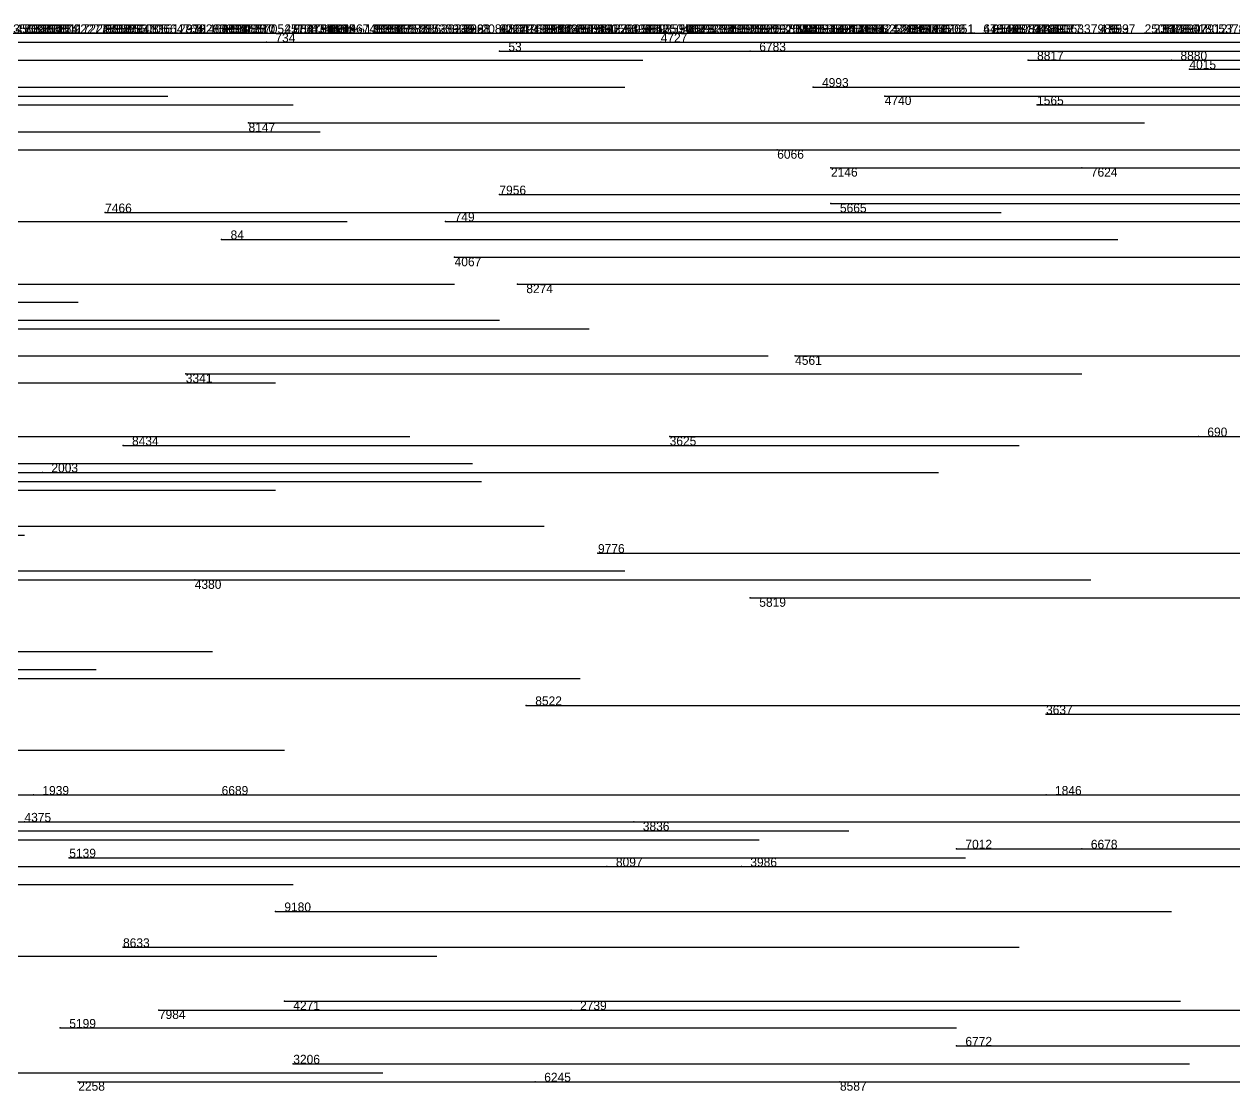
# Model space of a CAD drawing. Extents: x 0 to 1.1, y 0 to 1.
# Drawn here: x 0.86 to 0.995, y 0.882 to 1.001 of the extents above; entities that cross this region are included whole.
import ezdxf

# ---------------------------------------------------------------- set-up
doc = ezdxf.new("R2010")
doc.units = 0
for name, color, linetype in [('Normals', 1, 'CONTINUOUS'), ('Source_points', 5, 'CONTINUOUS'), ('Text', 3, 'CONTINUOUS')]:
    doc.layers.add(name, color=color, linetype=linetype)

msp = doc.modelspace()

# ---------------------------------------------------------------- linework, layer by layer
at = {"layer": 'Normals', "color": 1}
for p, q in [((0.76, 1, 0.857), (0.86, 1, 0.857)), ((0.76, 1, 0.97), (0.86, 1, 0.97)), ((0.761, 1, 0.921), (0.861, 1, 0.921)), ((0.761, 1, 0.981), (0.861, 1, 0.981)), ((0.762, 1, 0.28), (0.862, 1, 0.28)), ((0.763, 1, 0.255), (0.863, 1, 0.255)), ((0.763, 1, 0.711), (0.863, 1, 0.711)), ((0.763, 1, 0.591), (0.863, 1, 0.591)), ((0.765, 1, 0.464), (0.865, 1, 0.464)), ((0.765, 1, 0.392), (0.865, 1, 0.392)), ((0.765, 1, 0.126), (0.865, 1, 0.126)), ((0.768, 1, 0.724), (0.868, 1, 0.724)), ((0.769, 1, 0.577), (0.869, 1, 0.577)), ((0.77, 1, 0.086), (0.87, 1, 0.086)), ((0.771, 1, 0.78), (0.871, 1, 0.78)), ((0.771, 1, 0.105), (0.871, 1, 0.105)), ((0.772, 1, 0.887), (0.872, 1, 0.887)), ((0.773, 1, 0.76), (0.873, 1, 0.76)), ((0.773, 1, 0.01), (0.873, 1, 0.01)), ((0.775, 1, 0.089), (0.875, 1, 0.089)), ((0.778, 1, 0.507), (0.878, 1, 0.507)), ((0.779, 1, 0.237), (0.879, 1, 0.237)), ((0.779, 1, 0.658), (0.879, 1, 0.658)), ((0.78, 1, 0.925), (0.88, 1, 0.925)), ((0.78, 1, 0.77), (0.88, 1, 0.77)), ((0.781, 1, 0.554), (0.881, 1, 0.554)), ((0.783, 1, 0.204), (0.883, 1, 0.204)), ((0.785, 1, 0.681), (0.885, 1, 0.681)), ((0.785, 1, 0.074), (0.885, 1, 0.074)), ((0.785, 1, 0.352), (0.885, 1, 0.352)), ((0.785, 1, 0.998), (0.885, 1, 0.998)), ((0.787, 1, 0.183), (0.887, 1, 0.183)), ((0.787, 1, 0.122), (0.887, 1, 0.122)), ((0.788, 1, 0.175), (0.888, 1, 0.175)), ((0.789, 1, 0.555), (0.889, 1, 0.555)), ((0.789, 1, 0.186), (0.889, 1, 0.186)), ((0.791, 1, 0.533), (0.891, 1, 0.533)), ((0.791, 1, 0.679), (0.891, 1, 0.679)), ((0.792, 1, 0.484), (0.892, 1, 0.484)), ((0.793, 1, 0.9), (0.893, 1, 0.9)), ((0.793, 1, 0.161), (0.893, 1, 0.161)), ((0.794, 1, 0.052), (0.894, 1, 0.052)), ((0.794, 1, 0.387), (0.894, 1, 0.387)), ((0.794, 1, 0.425), (0.894, 1, 0.425)), ((0.794, 1, 0.747), (0.894, 1, 0.747)), ((0.795, 1, 0.404), (0.895, 1, 0.404)), ((0.795, 1, 0.017), (0.895, 1, 0.017)), ((0.796, 1, 0.502), (0.896, 1, 0.502)), ((0.797, 1, 0.424), (0.897, 1, 0.424)), ((0.797, 1, 0.039), (0.897, 1, 0.039)), ((0.797, 1, 0.558), (0.897, 1, 0.558)), ((0.798, 1, 0.571), (0.898, 1, 0.571)), ((0.798, 1, 0.917), (0.898, 1, 0.917)), ((0.799, 1, 0.252), (0.899, 1, 0.252)), ((0.8, 1, 0.909), (0.9, 1, 0.909)), ((0.8, 1, 0.984), (0.9, 1, 0.984)), ((0.801, 1, 0.831), (0.901, 1, 0.831)), ((0.801, 1, 0.035), (0.901, 1, 0.035)), ((0.802, 1, 0.346), (0.902, 1, 0.346)), ((0.803, 1, 0.168), (0.903, 1, 0.168)), ((0.803, 1, 0.984), (0.903, 1, 0.984)), ((0.804, 1, 0.355), (0.904, 1, 0.355)), ((0.804, 1, 0.971), (0.904, 1, 0.971)), ((0.805, 1, 0.783), (0.905, 1, 0.783)), ((0.805, 1, 0.892), (0.905, 1, 0.892)), ((0.805, 1, 0.988), (0.905, 1, 0.988)), ((0.805, 1, 0.414), (0.905, 1, 0.414)), ((0.805, 1, 0.173), (0.905, 1, 0.173)), ((0.805, 1, 0.744), (0.905, 1, 0.744)), ((0.805, 1, 0.969), (0.905, 1, 0.969)), ((0.806, 1, 0.631), (0.906, 1, 0.631)), ((0.807, 1, 0.505), (0.907, 1, 0.505)), ((0.809, 1, 0.633), (0.909, 1, 0.633)), ((0.81, 1, 0.617), (0.91, 1, 0.617)), ((0.811, 1, 0.674), (0.911, 1, 0.674)), ((0.811, 1, 0.713), (0.911, 1, 0.713)), ((0.812, 1, 0.732), (0.912, 1, 0.732)), ((0.812, 1, 0.136), (0.912, 1, 0.136)), ((0.813, 1, 0.78), (0.913, 1, 0.78)), ((0.813, 1, 0.1), (0.913, 1, 0.1)), ((0.814, 1, 0.285), (0.914, 1, 0.285)), ((0.815, 1, 0.548), (0.915, 1, 0.548)), ((0.815, 1, 0.743), (0.915, 1, 0.743)), ((0.816, 1, 0.431), (0.916, 1, 0.431)), ((0.816, 1, 0.236), (0.916, 1, 0.236)), ((0.816, 1, 0.107), (0.916, 1, 0.107)), ((0.816, 1, 0.994), (0.916, 1, 0.994)), ((0.817, 1, 0.128), (0.917, 1, 0.128)), ((0.817, 1, 0.122), (0.917, 1, 0.122)), ((0.818, 1, 0.342), (0.918, 1, 0.342)), ((0.819, 1, 0.439), (0.919, 1, 0.439)), ((0.822, 1, 0.254), (0.922, 1, 0.254)), ((0.822, 1, 0.913), (0.922, 1, 0.913)), ((0.823, 1, 0.55), (0.922, 1, 0.55)), ((0.824, 1, 0.275), (0.924, 1, 0.275)), ((0.825, 1, 0.919), (0.925, 1, 0.919)), ((0.826, 1, 0.239), (0.926, 1, 0.239)), ((0.826, 1, 0.871), (0.926, 1, 0.871)), ((0.826, 1, 0.096), (0.926, 1, 0.096)), ((0.827, 1, 0.474), (0.926, 1, 0.474)), ((0.828, 1, 0.331), (0.928, 1, 0.331)), ((0.829, 1, 0.636), (0.929, 1, 0.636)), ((0.829, 1, 0.286), (0.929, 1, 0.286)), ((0.83, 1, 0.728), (0.93, 1, 0.728)), ((0.83, 1, 0.182), (0.93, 1, 0.182)), ((0.831, 1, 0.092), (0.931, 1, 0.092)), ((0.832, 1, 0.725), (0.931, 1, 0.725)), ((0.833, 1, 0.627), (0.933, 1, 0.627)), ((0.833, 1, 0.033), (0.933, 1, 0.033)), ((0.834, 1, 0.838), (0.934, 1, 0.838)), ((0.835, 1, 0.809), (0.935, 1, 0.809)), ((0.836, 1, 0.086), (0.936, 1, 0.086)), ((0.836, 1, 0.18), (0.936, 1, 0.18)), ((0.838, 1, 0.9), (0.938, 1, 0.9)), ((0.838, 1, 0.429), (0.938, 1, 0.429)), ((0.838, 1, 0.104), (0.938, 1, 0.104)), ((0.838, 1, 0.607), (0.938, 1, 0.607)), ((0.839, 1, 0.067), (0.939, 1, 0.067)), ((0.839, 1, 0.42), (0.939, 1, 0.42)), ((0.839, 1, 0.143), (0.939, 1, 0.143)), ((0.839, 1, 0.208), (0.939, 1, 0.208)), ((0.84, 1, 0.727), (0.94, 1, 0.727)), ((0.841, 1, 0.658), (0.941, 1, 0.658)), ((0.841, 1, 0.714), (0.941, 1, 0.714)), ((0.844, 1, 0.778), (0.944, 1, 0.778)), ((0.844, 1, 0.279), (0.944, 1, 0.279)), ((0.846, 1, 0.706), (0.946, 1, 0.706)), ((0.846, 1, 0.539), (0.946, 1, 0.539)), ((0.846, 0.999), (0.946, 0.999)), ((0.847, 1, 0.911), (0.947, 1, 0.911)), ((0.848, 1, 0.579), (0.948, 1, 0.579)), ((0.848, 1, 0.793), (0.948, 1, 0.793)), ((0.85, 1, 0.659), (0.95, 1, 0.659)), ((0.851, 1, 0.255), (0.951, 1, 0.255)), ((0.852, 1, 0.157), (0.952, 1, 0.157)), ((0.853, 1, 0.325), (0.953, 1, 0.325)), ((0.853, 1, 0.913), (0.953, 1, 0.913)), ((0.853, 1, 0.409), (0.953, 1, 0.409)), ((0.855, 1, 0.128), (0.955, 1, 0.128)), ((0.855, 1, 0.664), (0.955, 1, 0.664)), ((0.855, 1, 1), (0.955, 1, 1)), ((0.856, 1, 0.314), (0.956, 1, 0.314)), ((0.857, 1, 0.547), (0.957, 1, 0.547)), ((0.857, 1, 0.585), (0.957, 1, 0.585)), ((0.859, 1, 0.396), (0.959, 1, 0.396)), ((0.859, 1, 0.002), (0.959, 1, 0.002)), ((0.86, 1, 0.092), (0.96, 1, 0.092)), ((0.86, 1, 0.117), (0.96, 1, 0.117)), ((0.86, 1, 0.43), (0.96, 1, 0.43)), ((0.86, 1, 0.319), (0.96, 1, 0.319)), ((0.862, 1, 0.512), (0.962, 1, 0.512)), ((0.862, 1, 0.332), (0.962, 1, 0.332)), ((0.862, 1, 0.524), (0.962, 1, 0.524)), ((0.863, 1, 0.492), (0.963, 1, 0.492)), ((0.863, 1, 0.598), (0.963, 1, 0.598)), ((0.863, 1, 0.302), (0.963, 1, 0.302)), ((0.865, 1, 0.287), (0.965, 1, 0.287)), ((0.867, 1, 0.742), (0.967, 1, 0.742)), ((0.867, 1, 0.867), (0.967, 1, 0.867)), ((0.868, 1, 0.807), (0.968, 1, 0.807)), ((0.868, 1, 0.561), (0.968, 1, 0.561)), ((0.869, 1, 0.697), (0.969, 1, 0.697)), ((0.869, 1, 0.315), (0.969, 1, 0.315)), ((0.87, 1, 0.374), (0.97, 1, 0.374)), ((0.87, 1, 0.279), (0.97, 1, 0.279)), ((0.87, 1, 0.437), (0.97, 1, 0.437)), ((0.871, 1, 0.003), (0.971, 1, 0.003)), ((0.872, 1, 0.722), (0.972, 1, 0.722)), ((0.873, 1, 0.092), (0.973, 1, 0.092)), ((0.873, 1, 0.13), (0.973, 1, 0.13)), ((0.875, 1, 0.827), (0.975, 1, 0.827)), ((0.877, 1, 0.682), (0.977, 1, 0.682)), ((0.877, 1, 0.36), (0.977, 1, 0.36)), ((0.878, 1, 0.588), (0.978, 1, 0.588)), ((0.879, 1, 0.949), (0.979, 1, 0.949)), ((0.88, 1, 0.224), (0.98, 1, 0.224)), ((0.88, 1, 0.842), (0.98, 1, 0.842)), ((0.881, 1, 0.927), (0.981, 1, 0.927)), ((0.882, 1, 0.714), (0.982, 1, 0.714)), ((0.882, 1, 0.238), (0.982, 1, 0.238)), ((0.882, 1, 0.163), (0.982, 1, 0.163)), ((0.882, 1, 0.123), (0.982, 1, 0.123)), ((0.883, 1, 0.595), (0.983, 1, 0.595)), ((0.883, 1, 0.957), (0.983, 1, 0.957)), ((0.884, 1, 0.291), (0.984, 1, 0.291)), ((0.884, 1, 0.613), (0.984, 1, 0.613)), ((0.885, 1, 0.127), (0.985, 1, 0.127)), ((0.885, 1, 0.751), (0.985, 1, 0.751)), ((0.887, 0.999), (0.987, 0.999)), ((0.888, 1, 0.764), (0.988, 1, 0.764)), ((0.888, 1, 0.258), (0.988, 1, 0.258)), ((0.889, 1, 0.278), (0.989, 1, 0.278)), ((0.889, 1, 0.547), (0.989, 1, 0.547)), ((0.89, 1, 0.086), (0.99, 1, 0.086)), ((0.891, 1, 0.849), (0.991, 1, 0.849)), ((0.892, 1, 0.421), (0.992, 1, 0.421)), ((0.892, 1, 0.167), (0.992, 1, 0.167)), ((0.892, 1, 0.247), (0.992, 1, 0.247)), ((0.893, 1, 0.768), (0.993, 1, 0.768)), ((0.893, 1, 0.253), (0.993, 1, 0.253)), ((0.893, 1, 0.019), (0.993, 1, 0.019)), ((0.893, 1, 0.513), (0.993, 1, 0.513)), ((0.894, 1, 0.678), (0.994, 1, 0.678)), ((0.894, 1, 0.29), (0.994, 1, 0.29)), ((0.894, 1, 0.518), (0.994, 1, 0.518)), ((0.894, 1, 0.634), (0.994, 1, 0.634)), ((0.894, 1, 0.34), (0.994, 1, 0.34)), ((0.897, 1, 0.187), (0.997, 1, 0.187)), ((0.898, 1, 0.634), (0.998, 1, 0.634)), ((0.898, 1, 0.733), (0.998, 1, 0.733)), ((0.898, 1, 0.441), (0.998, 1, 0.441)), ((0.899, 1, 0.786), (0.999, 1, 0.786)), ((0.899, 1, 0.15), (0.999, 1, 0.15)), ((0.899, 1, 0.309), (0.999, 1, 0.309)), ((0.899, 1, 0.252), (0.999, 1, 0.252)), ((0.899, 1, 0.447), (0.999, 1, 0.447)), ((0.9, 1, 0.489), (1, 1, 0.489)), ((0.901, 1, 0.086), (1.001, 1, 0.086)), ((0.902, 1, 0.45), (1.002, 1, 0.45)), ((0.902, 1, 0.592), (1.002, 1, 0.592)), ((0.903, 1, 0.427), (1.003, 1, 0.427)), ((0.903, 1, 0.864), (1.004, 1, 0.864)), ((0.904, 1, 0.73), (1.004, 1, 0.73)), ((0.906, 1, 0.875), (1.006, 1, 0.875)), ((0.906, 1, 0.571), (1.006, 1, 0.571)), ((0.907, 1, 0.263), (1.007, 1, 0.263)), ((0.908, 1, 0.817), (1.008, 1, 0.817)), ((0.908, 1, 0.226), (1.008, 1, 0.226)), ((0.908, 1, 0.085), (1.008, 1, 0.085)), ((0.909, 1, 0.523), (1.009, 1, 0.523)), ((0.909, 1, 0.77), (1.009, 1, 0.77)), ((0.911, 1, 0.866), (1.011, 1, 0.866)), ((0.912, 1, 0.836), (1.012, 1, 0.836)), ((0.912, 1, 0.46), (1.012, 1, 0.46)), ((0.913, 1, 0.491), (1.013, 1, 0.491)), ((0.913, 1, 0.712), (1.013, 1, 0.712)), ((0.913, 1, 0.37), (1.013, 1, 0.37)), ((0.914, 1, 0.271), (1.014, 1, 0.271)), ((0.915, 1, 0.545), (1.016, 1, 0.545)), ((0.916, 1, 0.427), (1.016, 1, 0.427)), ((0.916, 1, 0.197), (1.016, 1, 0.197)), ((0.917, 1, 0.309), (1.018, 1, 0.309)), ((0.917, 1, 0.971), (1.017, 1, 0.971)), ((0.917, 1, 0.572), (1.017, 1, 0.572)), ((0.917, 1, 0.7), (1.018, 1, 0.7)), ((0.918, 1, 0.118), (1.018, 1, 0.118)), ((0.918, 1, 0.309), (1.018, 1, 0.309)), ((0.918, 1, 0.861), (1.018, 1, 0.861)), ((0.918, 1, 0.408), (1.018, 1, 0.408)), ((0.918, 1, 0.149), (1.018, 1, 0.149)), ((0.919, 1, 0.803), (1.019, 1, 0.803)), ((0.919, 1, 0.343), (1.019, 1, 0.343)), ((0.92, 1, 0.419), (1.02, 1, 0.419)), ((0.921, 1, 0.312), (1.021, 1, 0.312)), ((0.921, 1, 0.352), (1.021, 1, 0.352)), ((0.921, 1, 0.369), (1.021, 1, 0.369)), ((0.921, 1, 0.166), (1.021, 1, 0.166)), ((0.921, 1, 0.204), (1.021, 1, 0.204)), ((0.922, 1, 0.379), (1.022, 1, 0.379)), ((0.924, 1, 0.35), (1.024, 1, 0.35)), ((0.924, 1, 0.91), (1.024, 1, 0.91)), ((0.924, 1, 0.623), (1.024, 1, 0.623)), ((0.924, 1, 0.484), (1.024, 1, 0.484)), ((0.925, 1, 0.845), (1.025, 1, 0.845)), ((0.925, 1, 0.581), (1.025, 1, 0.581)), ((0.926, 1, 0.235), (1.026, 1, 0.235)), ((0.926, 1, 0.61), (1.026, 1, 0.61)), ((0.927, 1, 0.217), (1.027, 1, 0.217)), ((0.927, 1, 0.875), (1.027, 1, 0.875)), ((0.928, 1, 0.367), (1.028, 1, 0.367)), ((0.929, 1, 0.906), (1.029, 1, 0.906)), ((0.929, 1, 0.997), (1.029, 1, 0.997)), ((0.93, 1, 0.365), (1.03, 1, 0.365)), ((0.931, 1, 0.264), (1.032, 1, 0.264)), ((0.931, 0.999, 1), (1.031, 0.999, 1)), ((0.933, 1, 0.475), (1.033, 1, 0.475)), ((0.933, 1, 0.513), (1.033, 1, 0.513)), ((0.933, 1, 0.584), (1.033, 1, 0.584)), ((0.934, 1, 0.676), (1.034, 1, 0.676)), ((0.934, 1, 0.21), (1.034, 1, 0.21)), ((0.935, 1, 0.125), (1.035, 1, 0.125)), ((0.936, 1, 0.228), (1.036, 1, 0.228)), ((0.936, 1, 0.424), (1.036, 1, 0.424)), ((0.937, 1, 0.891), (1.037, 1, 0.891)), ((0.937, 1, 0.945), (1.037, 1, 0.945)), ((0.937, 1, 0.859), (1.037, 1, 0.859)), ((0.938, 1, 0.805), (1.038, 1, 0.805)), ((0.938, 1, 0.788), (1.038, 1, 0.788)), ((0.939, 1, 0.102), (1.039, 1, 0.102)), ((0.94, 1, 0.609), (1.04, 1, 0.609)), ((0.94, 1, 0.633), (1.04, 1, 0.633)), ((0.94, 1, 0.25), (1.04, 1, 0.25)), ((0.941, 1, 0.186), (1.041, 1, 0.186)), ((0.942, 1, 0.554), (1.042, 1, 0.554)), ((0.942, 1, 0.058), (1.042, 1, 0.058)), ((0.943, 1, 0.944), (1.043, 1, 0.944)), ((0.944, 1, 0.969), (1.044, 1, 0.969)), ((0.945, 1, 0.995), (1.045, 1, 0.995)), ((0.945, 1, 0.24), (1.045, 1, 0.24)), ((0.945, 1, 0.487), (1.045, 1, 0.487)), ((0.945, 1, 0.757), (1.045, 1, 0.757)), ((0.946, 1, 0.64), (1.046, 1, 0.64)), ((0.946, 1, 0.831), (1.046, 1, 0.831)), ((0.946, 1, 0.093), (1.046, 1, 0.093)), ((0.947, 1, 0.161), (1.047, 1, 0.161)), ((0.948, 1, 0.192), (1.048, 1, 0.192)), ((0.948, 1, 0.322), (1.048, 1, 0.322)), ((0.949, 1, 0.727), (1.049, 1, 0.727)), ((0.949, 1, 0.151), (1.049, 1, 0.151)), ((0.949, 1, 0.491), (1.049, 1, 0.491)), ((0.95, 1, 0.12), (1.05, 1, 0.12)), ((0.951, 1, 0.344), (1.051, 1, 0.344)), ((0.951, 1, 0.518), (1.051, 1, 0.518)), ((0.952, 1, 0.837), (1.052, 1, 0.837)), ((0.952, 1, 0.529), (1.052, 1, 0.529)), ((0.952, 1, 0.24), (1.052, 1, 0.24)), ((0.952, 1, 0.601), (1.052, 1, 0.601)), ((0.953, 1, 0.616), (1.053, 1, 0.616)), ((0.953, 1, 0.106), (1.053, 1, 0.106)), ((0.953, 1, 0.236), (1.052, 1, 0.236)), ((0.954, 1, 0.016), (1.054, 1, 0.016)), ((0.956, 1, 0.309), (1.056, 1, 0.309)), ((0.957, 1, 0.956), (1.057, 1, 0.956)), ((0.957, 1, 0.188), (1.057, 1, 0.188)), ((0.957, 1, 0.723), (1.057, 1, 0.723)), ((0.958, 1, 0.475), (1.058, 1, 0.475)), ((0.959, 1, 0.428), (1.059, 1, 0.428)), ((0.959, 1, 0.544), (1.059, 1, 0.544)), ((0.959, 1, 0.177), (1.059, 1, 0.177)), ((0.959, 1, 0.083), (1.058, 1, 0.083)), ((0.961, 1, 0.477), (1.06, 1, 0.477)), ((0.962, 1, 0.231), (1.062, 1, 0.231)), ((0.962, 1, 0.974), (1.062, 1, 0.974)), ((0.963, 1, 0.859), (1.063, 1, 0.859)), ((0.966, 1, 0.302), (1.066, 1, 0.302)), ((0.966, 1, 0.988), (1.066, 1, 0.988)), ((0.967, 1, 0.445), (1.067, 1, 0.445)), ((0.968, 1, 0.699), (1.068, 1, 0.699)), ((0.968, 1, 0.72), (1.068, 1, 0.72)), ((0.968, 1, 0.301), (1.068, 1, 0.301)), ((0.969, 1, 0.596), (1.069, 1, 0.596)), ((0.97, 1, 0.508), (1.07, 1, 0.508)), ((0.972, 1, 0.638), (1.072, 1, 0.638)), ((0.972, 1, 0.179), (1.072, 1, 0.179)), ((0.973, 1, 0.055), (1.073, 1, 0.055)), ((0.973, 1, 0.827), (1.073, 1, 0.827)), ((0.974, 1, 0.17), (1.074, 1, 0.17)), ((0.974, 1, 0.994), (1.074, 1, 0.994)), ((0.974, 1, 0.236), (1.074, 1, 0.236)), ((0.976, 1, 0.084), (1.076, 1, 0.084)), ((0.979, 1, 0.663), (1.079, 1, 0.663)), ((0.979, 1, 0.788), (1.079, 1, 0.788)), ((0.981, 1, 0.822), (1.081, 1, 0.822)), ((0.981, 1, 0.886), (1.081, 1, 0.886)), ((0.985, 1, 0.897), (1.085, 1, 0.897)), ((0.985, 1, 0.525), (1.085, 1, 0.525)), ((0.986, 1, 0.763), (1.086, 1, 0.763)), ((0.987, 1, 0.899), (1.087, 1, 0.899)), ((0.987, 1, 0.471), (1.087, 1, 0.471)), ((0.987, 1, 0.749), (1.087, 1, 0.749)), ((0.988, 1, 0.144), (1.088, 1, 0.144)), ((0.989, 1, 0.271), (1.089, 1, 0.271)), ((0.989, 1, 0.809), (1.089, 1, 0.809)), ((0.99, 1, 0.537), (1.09, 1, 0.537)), ((0.992, 1, 0.386), (1.092, 1, 0.386)), ((0.994, 1, 0.687), (1.094, 1, 0.687)), ((0.994, 1, 0.649), (1.094, 1, 0.649)), ((0.913, 0.998, 1), (1.014, 0.998, 1)), ((0.941, 0.998, 1), (1.041, 0.998, 1)), ((0.829, 0.997, 1), (0.929, 0.997, 1)), ((0.972, 0.997, 1), (1.072, 0.997, 1)), ((0.988, 0.997, 1), (1.088, 0.997, 1)), ((0.99, 0.996, 1), (1.09, 0.996, 1)), ((0.827, 0.994, 1), (0.927, 0.994, 1)), ((0.948, 0.994, 1), (1.048, 0.994, 1)), ((0.776, 0.993, 1), (0.876, 0.993, 1)), ((0.956, 0.993), (1.056, 0.993)), ((0.79, 0.992, 1), (0.89, 0.992, 1)), ((0.973, 0.992), (1.073, 0.992)), ((0.885, 0.99), (0.985, 0.99)), ((0.793, 0.989, 1), (0.893, 0.989, 1)), ((0.857, 0.987, 1), (0.957, 0.987, 1)), ((0.944, 0.987), (1.044, 0.987)), ((0.95, 0.985, 1), (1.05, 0.985, 1)), ((0.978, 0.985, 1), (1.078, 0.985, 1)), ((0.913, 0.982), (1.013, 0.982)), ((0.869, 0.98, 1), (0.969, 0.98, 1)), ((0.95, 0.981), (1.05, 0.981)), ((0.796, 0.979, 1), (0.896, 0.979, 1)), ((0.907, 0.979), (1.008, 0.979)), ((0.882, 0.977, 1), (0.982, 0.977, 1)), ((0.908, 0.975), (1.008, 0.975)), ((0.808, 0.972, 1), (0.908, 0.972, 1)), ((0.915, 0.972, 1), (1.015, 0.972, 1)), ((0.766, 0.97), (0.866, 0.97)), ((0.813, 0.968), (0.913, 0.968)), ((0.823, 0.967, 1), (0.923, 0.967, 1)), ((0.807, 0.964, 1), (0.907, 0.964, 1)), ((0.843, 0.964, 1), (0.943, 0.964, 1)), ((0.946, 0.964, 1), (1.046, 0.964, 1)), ((0.878, 0.962), (0.978, 0.962)), ((0.788, 0.961), (0.888, 0.961)), ((0.803, 0.955), (0.903, 0.955)), ((0.932, 0.955, 1), (1.032, 0.955, 1)), ((0.991, 0.955), (1.091, 0.955)), ((0.871, 0.954, 1), (0.971, 0.954, 1)), ((0.81, 0.952), (0.91, 0.952)), ((0.825, 0.951, 1), (0.925, 0.951, 1)), ((0.862, 0.951, 1), (0.962, 0.951, 1)), ((0.788, 0.949), (0.888, 0.949)), ((0.811, 0.95, 1), (0.911, 0.95, 1)), ((0.818, 0.945, 1), (0.918, 0.945, 1)), ((0.76, 0.944), (0.86, 0.944)), ((0.924, 0.942, 1), (1.024, 0.942, 1)), ((0.827, 0.94, 1), (0.927, 0.94, 1)), ((0.811, 0.939), (0.911, 0.939)), ((0.879, 0.939), (0.979, 0.939)), ((0.941, 0.937, 1), (1.041, 0.937, 1)), ((0.781, 0.931, 1), (0.881, 0.931, 1)), ((0.768, 0.929, 1), (0.868, 0.929, 1)), ((0.822, 0.928), (0.922, 0.928)), ((0.916, 0.925, 1), (1.016, 0.925, 1)), ((0.974, 0.924, 1), (1.074, 0.924, 1)), ((0.789, 0.92, 1), (0.889, 0.92, 1)), ((0.795, 0.915), (0.895, 0.915)), ((0.826, 0.915, 1), (0.926, 0.915, 1)), ((0.861, 0.915), (0.961, 0.915)), ((0.882, 0.915, 1), (0.982, 0.915, 1)), ((0.974, 0.915, 1), (1.074, 0.915, 1)), ((0.781, 0.912, 1), (0.881, 0.912, 1)), ((0.86, 0.912, 1), (0.96, 0.912, 1)), ((0.928, 0.912, 1), (1.028, 0.912, 1)), ((0.807, 0.91), (0.907, 0.91)), ((0.808, 0.911), (0.908, 0.911)), ((0.842, 0.91), (0.942, 0.91)), ((0.852, 0.911, 1), (0.952, 0.911, 1)), ((0.964, 0.909, 1), (1.064, 0.909, 1)), ((0.978, 0.909), (1.078, 0.909)), ((0.865, 0.908), (0.965, 0.908)), ((0.839, 0.907, 1), (0.939, 0.907, 1)), ((0.925, 0.907), (1.025, 0.907)), ((0.94, 0.907), (1.04, 0.907)), ((0.79, 0.905), (0.89, 0.905)), ((0.888, 0.902), (0.988, 0.902)), ((0.871, 0.898, 1), (0.971, 0.898, 1)), ((0.766, 0.897), (0.866, 0.897)), ((0.806, 0.897, 1), (0.906, 0.897, 1)), ((0.875, 0.891, 1), (0.975, 0.891, 1)), ((0.889, 0.892, 1), (0.989, 0.892, 1)), ((0.921, 0.891, 1), (1.021, 0.891, 1)), ((0.864, 0.889), (0.964, 0.889)), ((0.964, 0.887, 1), (1.064, 0.887, 1)), ((0.89, 0.885, 1), (0.99, 0.885, 1)), ((0.8, 0.884, 1), (0.9, 0.884, 1)), ((0.866, 0.883, 1), (0.966, 0.883, 1)), ((0.917, 0.883, 1), (1.018, 0.883, 1)), ((0.951, 0.883, 1), (1.051, 0.883, 1))]:
    msp.add_line(p, q, dxfattribs=at)
at = {"layer": 'Source_points', "color": 5}
for p in [(0.86, 1, 0.092), (0.86, 1, 0.117), (0.86, 1, 0.43), (0.86, 1, 0.319), (0.862, 1, 0.512), (0.862, 1, 0.332), (0.862, 1, 0.524), (0.863, 1, 0.492), (0.863, 1, 0.598), (0.863, 1, 0.302), (0.865, 1, 0.287), (0.867, 1, 0.742), (0.867, 1, 0.867), (0.868, 1, 0.807), (0.868, 1, 0.561), (0.869, 1, 0.697), (0.869, 1, 0.315), (0.87, 1, 0.374), (0.87, 1, 0.279), (0.87, 1, 0.437), (0.871, 1, 0.003), (0.872, 1, 0.722), (0.873, 1, 0.092), (0.873, 1, 0.13), (0.875, 1, 0.827), (0.877, 1, 0.682), (0.877, 1, 0.36), (0.878, 1, 0.588), (0.879, 1, 0.949), (0.88, 1, 0.224), (0.88, 1, 0.842), (0.881, 1, 0.927), (0.882, 1, 0.714), (0.882, 1, 0.238), (0.882, 1, 0.163), (0.882, 1, 0.123), (0.883, 1, 0.595), (0.883, 1, 0.957), (0.884, 1, 0.291), (0.884, 1, 0.613), (0.885, 1, 0.127), (0.885, 1, 0.751), (0.887, 0.999), (0.888, 1, 0.764), (0.888, 1, 0.258), (0.889, 1, 0.278), (0.889, 1, 0.547), (0.89, 1, 0.086), (0.891, 1, 0.849), (0.892, 1, 0.421), (0.892, 1, 0.167), (0.892, 1, 0.247), (0.893, 1, 0.768), (0.893, 1, 0.253), (0.893, 1, 0.019), (0.893, 1, 0.513), (0.894, 1, 0.678), (0.894, 1, 0.29), (0.894, 1, 0.518), (0.894, 1, 0.634), (0.894, 1, 0.34), (0.897, 1, 0.187), (0.898, 1, 0.634), (0.898, 1, 0.733), (0.898, 1, 0.441), (0.899, 1, 0.786), (0.899, 1, 0.15), (0.899, 1, 0.309), (0.899, 1, 0.252), (0.899, 1, 0.447), (0.9, 1, 0.489), (0.901, 1, 0.086), (0.902, 1, 0.45), (0.902, 1, 0.592), (0.903, 1, 0.427), (0.903, 1, 0.864), (0.904, 1, 0.73), (0.906, 1, 0.875), (0.906, 1, 0.571), (0.907, 1, 0.263), (0.908, 1, 0.817), (0.908, 1, 0.226), (0.908, 1, 0.085), (0.909, 1, 0.523), (0.909, 1, 0.77), (0.911, 1, 0.866), (0.912, 1, 0.836), (0.912, 1, 0.46), (0.913, 1, 0.491), (0.913, 1, 0.712), (0.913, 1, 0.37), (0.914, 1, 0.271), (0.915, 1, 0.545), (0.916, 1, 0.427), (0.916, 1, 0.197), (0.917, 1, 0.309), (0.917, 1, 0.971), (0.917, 1, 0.572), (0.917, 1, 0.7), (0.918, 1, 0.118), (0.918, 1, 0.309), (0.918, 1, 0.861), (0.918, 1, 0.408), (0.918, 1, 0.149), (0.919, 1, 0.803), (0.919, 1, 0.343), (0.92, 1, 0.419), (0.921, 1, 0.312), (0.921, 1, 0.352), (0.921, 1, 0.369), (0.921, 1, 0.166), (0.921, 1, 0.204), (0.922, 1, 0.379), (0.924, 1, 0.35), (0.924, 1, 0.91), (0.924, 1, 0.623), (0.924, 1, 0.484), (0.925, 1, 0.845), (0.925, 1, 0.581), (0.926, 1, 0.235), (0.926, 1, 0.61), (0.927, 1, 0.217), (0.927, 1, 0.875), (0.928, 1, 0.367), (0.929, 1, 0.906), (0.929, 1, 0.997), (0.93, 1, 0.365), (0.931, 1, 0.264), (0.931, 0.999, 1), (0.933, 1, 0.475), (0.933, 1, 0.513), (0.933, 1, 0.584), (0.934, 1, 0.676), (0.934, 1, 0.21), (0.935, 1, 0.125), (0.936, 1, 0.228), (0.936, 1, 0.424), (0.937, 1, 0.891), (0.937, 1, 0.945), (0.937, 1, 0.859), (0.938, 1, 0.805), (0.938, 1, 0.788), (0.939, 1, 0.102), (0.94, 1, 0.609), (0.94, 1, 0.633), (0.94, 1, 0.25), (0.941, 1, 0.186), (0.942, 1, 0.554), (0.942, 1, 0.058), (0.943, 1, 0.944), (0.944, 1, 0.969), (0.945, 1, 0.995), (0.945, 1, 0.24), (0.945, 1, 0.487), (0.945, 1, 0.757), (0.946, 1, 0.64), (0.946, 1, 0.831), (0.946, 1, 0.093), (0.947, 1, 0.161), (0.948, 1, 0.192), (0.948, 1, 0.322), (0.949, 1, 0.727), (0.949, 1, 0.151), (0.949, 1, 0.491), (0.95, 1, 0.12), (0.951, 1, 0.344), (0.951, 1, 0.518), (0.952, 1, 0.837), (0.952, 1, 0.529), (0.952, 1, 0.24), (0.952, 1, 0.601), (0.953, 1, 0.616), (0.953, 1, 0.106), (0.953, 1, 0.236), (0.954, 1, 0.016), (0.956, 1, 0.309), (0.957, 1, 0.956), (0.957, 1, 0.188), (0.957, 1, 0.723), (0.958, 1, 0.475), (0.959, 1, 0.428), (0.959, 1, 0.544), (0.959, 1, 0.177), (0.959, 1, 0.083), (0.961, 1, 0.477), (0.962, 1, 0.231), (0.962, 1, 0.974), (0.963, 1, 0.859), (0.966, 1, 0.302), (0.966, 1, 0.988), (0.967, 1, 0.445), (0.968, 1, 0.699), (0.968, 1, 0.72), (0.968, 1, 0.301), (0.969, 1, 0.596), (0.97, 1, 0.508), (0.972, 1, 0.638), (0.972, 1, 0.179), (0.973, 1, 0.055), (0.973, 1, 0.827), (0.974, 1, 0.17), (0.974, 1, 0.994), (0.974, 1, 0.236), (0.976, 1, 0.084), (0.979, 1, 0.663), (0.979, 1, 0.788), (0.981, 1, 0.822), (0.981, 1, 0.886), (0.985, 1, 0.897), (0.985, 1, 0.525), (0.986, 1, 0.763), (0.987, 1, 0.899), (0.987, 1, 0.471), (0.987, 1, 0.749), (0.988, 1, 0.144), (0.989, 1, 0.271), (0.989, 1, 0.809), (0.99, 1, 0.537), (0.992, 1, 0.386), (0.994, 1, 0.687), (0.994, 1, 0.649), (0.913, 0.998, 1), (0.941, 0.998, 1), (0.972, 0.997, 1), (0.988, 0.997, 1), (0.99, 0.996, 1), (0.948, 0.994, 1), (0.956, 0.993), (0.973, 0.992), (0.885, 0.99), (0.944, 0.987), (0.95, 0.985, 1), (0.978, 0.985, 1), (0.913, 0.982), (0.869, 0.98, 1), (0.95, 0.981), (0.907, 0.979), (0.882, 0.977, 1), (0.908, 0.975), (0.915, 0.972, 1), (0.946, 0.964, 1), (0.878, 0.962), (0.932, 0.955, 1), (0.991, 0.955), (0.871, 0.954, 1), (0.862, 0.951, 1), (0.924, 0.942, 1), (0.879, 0.939), (0.941, 0.937, 1), (0.916, 0.925, 1), (0.974, 0.924, 1), (0.861, 0.915), (0.882, 0.915, 1), (0.974, 0.915, 1), (0.86, 0.912, 1), (0.928, 0.912, 1), (0.964, 0.909, 1), (0.978, 0.909), (0.865, 0.908), (0.925, 0.907), (0.94, 0.907), (0.888, 0.902), (0.871, 0.898, 1), (0.875, 0.891, 1), (0.889, 0.892, 1), (0.921, 0.891, 1), (0.864, 0.889), (0.964, 0.887, 1), (0.89, 0.885, 1), (0.866, 0.883, 1), (0.917, 0.883, 1), (0.951, 0.883, 1)]:
    msp.add_point(p, dxfattribs=at)

# ---------------------------------------------------------------- texts
at = {"layer": 'Text', "color": 3}
for s, p in [('5356', (0.858, 1, 0.585)), ('4503', (0.859, 1, 0.002)), ('830', (0.86, 1, 0.396)), ('2097', (0.86, 1, 0.092)), ('7623', (0.86, 1, 0.43)), ('3161', (0.861, 1, 0.117)), ('7880', (0.861, 1, 0.319)), ('8040', (0.862, 1, 0.524)), ('2305', (0.862, 1, 0.332)), ('1166', (0.862, 1, 0.512)), ('2524', (0.863, 1, 0.598)), ('1854', (0.863, 1, 0.492)), ('8092', (0.864, 1, 0.302)), ('1172', (0.865, 1, 0.287)), ('2771', (0.867, 1, 0.867)), ('2275', (0.868, 1, 0.742)), ('2683', (0.868, 1, 0.807)), ('3017', (0.869, 1, 0.561)), ('9053', (0.869, 1, 0.315)), ('6656', (0.869, 1, 0.697)), ('9365', (0.87, 1, 0.437)), ('589', (0.871, 1, 0.279)), ('3814', (0.871, 1, 0.003)), ('272', (0.871, 1, 0.374)), ('6608', (0.872, 1, 0.722)), ('3705', (0.873, 1, 0.13)), ('3366', (0.874, 1, 0.092)), ('1512', (0.875, 1, 0.827)), ('4764', (0.877, 1, 0.682)), ('3392', (0.878, 1, 0.588)), ('9782', (0.878, 1, 0.36)), ('5146', (0.879, 1, 0.949)), ('3585', (0.881, 1, 0.224)), ('6398', (0.881, 1, 0.842)), ('4091', (0.882, 1, 0.238)), ('3714', (0.882, 1, 0.714)), ('9868', (0.882, 1, 0.927)), ('6913', (0.882, 1, 0.123)), ('5345', (0.883, 1, 0.163)), ('6798', (0.883, 1, 0.957)), ('4733', (0.884, 1, 0.595)), ('5776', (0.884, 1, 0.613)), ('5377', (0.885, 1, 0.291)), ('5810', (0.885, 1, 0.751)), ('5705', (0.886, 1, 0.127)), ('4573', (0.889, 1, 0.258)), ('2713', (0.889, 1, 0.764)), ('5587', (0.89, 1, 0.278)), ('9047', (0.89, 1, 0.086)), ('6881', (0.89, 1, 0.547)), ('4318', (0.892, 1, 0.849)), ('5747', (0.892, 1, 0.167)), ('3448', (0.893, 1, 0.768)), ('575', (0.893, 1, 0.421)), ('9641', (0.893, 1, 0.247)), ('4653', (0.894, 1, 0.019)), ('3554', (0.894, 1, 0.253)), ('5389', (0.894, 1, 0.518)), ('5528', (0.894, 1, 0.634)), ('294', (0.894, 1, 0.678)), ('6305', (0.894, 1, 0.513)), ('3692', (0.895, 1, 0.29)), ('7708', (0.895, 1, 0.34)), ('6743', (0.897, 1, 0.187)), ('1339', (0.898, 1, 0.733)), ('5178', (0.899, 1, 0.441)), ('9664', (0.899, 1, 0.447)), ('7134', (0.899, 1, 0.309)), ('1081', (0.899, 1, 0.634)), ('3828', (0.9, 1, 0.786)), ('6558', (0.9, 1, 0.15)), ('7376', (0.9, 1, 0.252)), ('3275', (0.901, 1, 0.489)), ('6187', (0.902, 1, 0.086)), ('6883', (0.902, 1, 0.592)), ('375', (0.903, 1, 0.45)), ('5853', (0.904, 1, 0.864)), ('2172', (0.904, 1, 0.427)), ('3636', (0.905, 1, 0.73)), ('332', (0.907, 1, 0.875)), ('5032', (0.907, 1, 0.571)), ('5900', (0.907, 1, 0.263)), ('239', (0.908, 1, 0.817)), ('5891', (0.909, 1, 0.226)), ('226', (0.909, 1, 0.523)), ('6981', (0.909, 1, 0.77)), ('7828', (0.909, 1, 0.085)), ('2089', (0.911, 1, 0.866)), ('4221', (0.913, 1, 0.491)), ('3722', (0.913, 1, 0.836)), ('3767', (0.913, 1, 0.46)), ('9014', (0.913, 1, 0.37)), ('8647', (0.914, 1, 0.712)), ('1791', (0.915, 1, 0.271)), ('9499', (0.916, 1, 0.197)), ('2453', (0.916, 1, 0.545)), ('5877', (0.917, 1, 0.427)), ('8516', (0.918, 1, 0.149)), ('256', (0.918, 1, 0.309)), ('2175', (0.918, 1, 0.572)), ('2214', (0.918, 1, 0.309)), ('2935', (0.918, 1, 0.861)), ('6370', (0.918, 1, 0.408)), ('6895', (0.918, 1, 0.7)), ('1208', (0.918, 1, 0.971)), ('7024', (0.919, 1, 0.343)), ('1232', (0.919, 1, 0.803)), ('1558', (0.919, 1, 0.118)), ('5025', (0.92, 1, 0.419)), ('838', (0.921, 1, 0.312)), ('8838', (0.921, 1, 0.166)), ('2635', (0.921, 1, 0.352)), ('8557', (0.922, 1, 0.379)), ('9079', (0.922, 1, 0.204)), ('7490', (0.922, 1, 0.369)), ('4315', (0.924, 1, 0.623)), ('86', (0.924, 1, 0.35)), ('1905', (0.924, 1, 0.91)), ('4876', (0.925, 1, 0.581)), ('9332', (0.925, 1, 0.484)), ('2220', (0.925, 1, 0.845)), ('8499', (0.927, 1, 0.61)), ('6196', (0.927, 1, 0.217)), ('6304', (0.927, 1, 0.235)), ('9511', (0.928, 1, 0.875)), ('3167', (0.929, 1, 0.906)), ('3942', (0.929, 1, 0.997)), ('9816', (0.929, 1, 0.367)), ('3935', (0.93, 1, 0.365)), ('5048', (0.932, 1, 0.264)), ('3612', (0.933, 1, 0.475)), ('5769', (0.933, 1, 0.513)), ('9407', (0.933, 1, 0.584)), ('4129', (0.934, 1, 0.21)), ('3628', (0.934, 1, 0.676)), ('2993', (0.935, 1, 0.125)), ('9263', (0.936, 1, 0.424)), ('2183', (0.937, 1, 0.891)), ('2843', (0.937, 1, 0.228)), ('5590', (0.938, 1, 0.945)), ('976', (0.938, 1, 0.805)), ('9098', (0.938, 1, 0.859)), ('5066', (0.939, 1, 0.788)), ('5797', (0.939, 1, 0.102)), ('8755', (0.94, 1, 0.25)), ('2850', (0.941, 1, 0.609)), ('6695', (0.941, 1, 0.633)), ('9205', (0.942, 1, 0.058)), ('2679', (0.942, 1, 0.186)), ('6565', (0.942, 1, 0.554)), ('7838', (0.943, 1, 0.944)), ('2179', (0.945, 1, 0.24)), ('7027', (0.945, 1, 0.757)), ('1592', (0.945, 1, 0.969)), ('5410', (0.946, 1, 0.487)), ('8158', (0.946, 1, 0.093)), ('7816', (0.946, 1, 0.831)), ('185', (0.946, 1, 0.995)), ('1121', (0.946, 1, 0.64)), ('6431', (0.947, 1, 0.161)), ('5585', (0.948, 1, 0.192)), ('8399', (0.949, 1, 0.322)), ('9429', (0.949, 1, 0.491)), ('6896', (0.95, 1, 0.12)), ('1481', (0.95, 1, 0.727)), ('1921', (0.95, 1, 0.151)), ('3712', (0.951, 1, 0.344)), ('4731', (0.952, 1, 0.518)), ('6546', (0.952, 1, 0.24)), ('4987', (0.953, 1, 0.529)), ('4544', (0.953, 1, 0.236)), ('2159', (0.953, 1, 0.106)), ('7099', (0.953, 1, 0.601)), ('1843', (0.953, 1, 0.837)), ('815', (0.954, 1, 0.616)), ('8322', (0.955, 1, 0.016)), ('2474', (0.956, 1, 0.309)), ('5261', (0.957, 1, 0.956)), ('9645', (0.958, 1, 0.723)), ('6388', (0.958, 1, 0.188)), ('9635', (0.959, 1, 0.083)), ('6944', (0.959, 1, 0.428)), ('7993', (0.959, 1, 0.544)), ('1739', (0.959, 1, 0.475)), ('9129', (0.96, 1, 0.177)), ('7561', (0.961, 1, 0.477)), ('4106', (0.962, 1, 0.974)), ('3502', (0.962, 1, 0.231)), ('2651', (0.963, 1, 0.859)), ('4797', (0.967, 1, 0.302)), ('6485', (0.967, 1, 0.988)), ('8548', (0.968, 1, 0.445)), ('9149', (0.968, 1, 0.301)), ('5560', (0.969, 1, 0.699)), ('5929', (0.969, 1, 0.72)), ('4577', (0.97, 1, 0.596)), ('8794', (0.971, 1, 0.508)), ('3412', (0.972, 1, 0.638)), ('8378', (0.972, 1, 0.179)), ('8433', (0.973, 1, 0.827)), ('2329', (0.973, 1, 0.055)), ('4490', (0.974, 1, 0.17)), ('4593', (0.974, 1, 0.994)), ('9077', (0.975, 1, 0.236)), ('3633', (0.976, 1, 0.084)), ('7986', (0.979, 1, 0.788)), ('476', (0.98, 1, 0.663)), ('8597', (0.981, 1, 0.822)), ('9937', (0.981, 1, 0.886)), ('2507', (0.985, 1, 0.525)), ('2387', (0.986, 1, 0.897)), ('5193', (0.987, 1, 0.471)), ('8371', (0.987, 1, 0.749)), ('1490', (0.987, 1, 0.763)), ('3136', (0.988, 1, 0.899)), ('3947', (0.989, 1, 0.809)), ('2302', (0.989, 1, 0.271)), ('6942', (0.989, 1, 0.144)), ('1805', (0.991, 1, 0.537)), ('9127', (0.992, 1, 0.386)), ('3783', (0.994, 1, 0.687)), ('734', (0.888, 0.999)), ('53', (0.914, 0.998, 1)), ('4727', (0.931, 0.999, 1)), ('6783', (0.942, 0.998, 1)), ('8817', (0.973, 0.997, 1)), ('8880', (0.989, 0.997, 1)), ('4015', (0.99, 0.996, 1)), ('4993', (0.949, 0.994, 1)), ('4740', (0.956, 0.992)), ('1565', (0.973, 0.992)), ('8147', (0.885, 0.989)), ('6066', (0.944, 0.986)), ('2146', (0.95, 0.984, 1)), ('7624', (0.979, 0.984, 1)), ('7956', (0.913, 0.982)), ('7466', (0.869, 0.98, 1)), ('749', (0.908, 0.979)), ('5665', (0.951, 0.98)), ('84', (0.883, 0.977, 1)), ('4067', (0.908, 0.974)), ('8274', (0.916, 0.971, 1)), ('4561', (0.946, 0.963, 1)), ('3341', (0.878, 0.961)), ('690', (0.992, 0.955)), ('8434', (0.872, 0.954, 1)), ('3625', (0.932, 0.954, 1)), ('2003', (0.863, 0.951, 1)), ('9776', (0.924, 0.942, 1)), ('4380', (0.879, 0.938)), ('5819', (0.942, 0.936, 1)), ('8522', (0.917, 0.925, 1)), ('3637', (0.974, 0.924, 1)), ('1939', (0.862, 0.915)), ('6689', (0.882, 0.915, 1)), ('1846', (0.975, 0.915, 1)), ('4375', (0.86, 0.912, 1)), ('3836', (0.929, 0.911, 1)), ('7012', (0.965, 0.909, 1)), ('6678', (0.979, 0.909)), ('5139', (0.865, 0.908)), ('8097', (0.926, 0.907)), ('3986', (0.941, 0.907)), ('9180', (0.889, 0.902)), ('8633', (0.871, 0.898, 1)), ('7984', (0.875, 0.89, 1)), ('4271', (0.89, 0.891, 1)), ('2739', (0.922, 0.891, 1)), ('5199', (0.865, 0.889)), ('6772', (0.965, 0.887, 1)), ('3206', (0.89, 0.885, 1)), ('2258', (0.866, 0.882, 1)), ('6245', (0.918, 0.883, 1)), ('8587', (0.951, 0.882, 1))]:
    msp.add_text(s, height=0.001, dxfattribs=at).set_placement(p)

doc.saveas('drawing.dxf')
